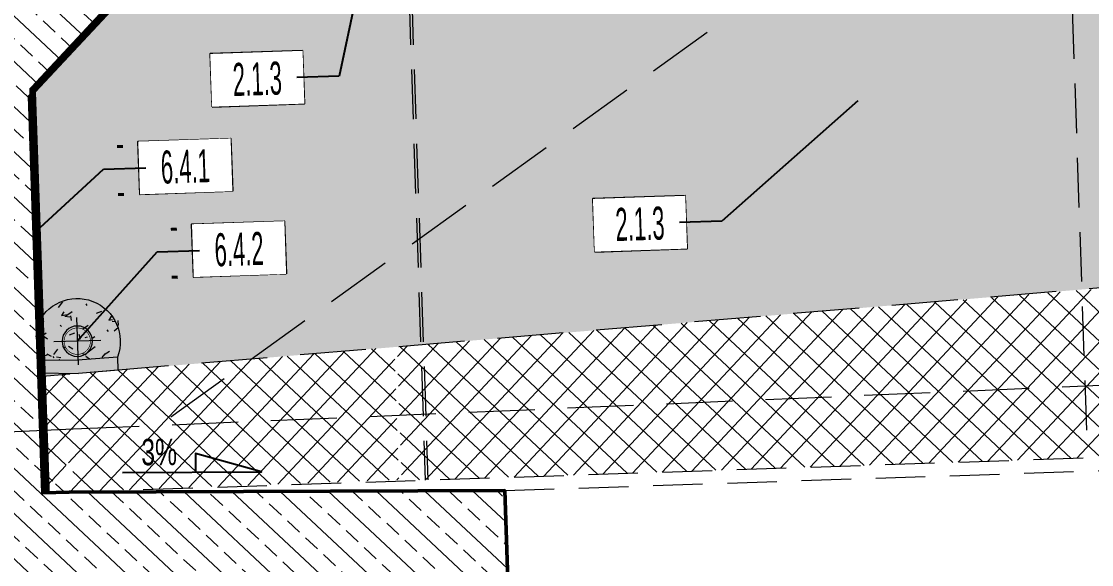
# Model space of a CAD drawing. Header units: metres. Extents: x 8395712 to 9795150, y 4166577 to 5794892.
# Drawn here: x 8418204.05 to 8418212.16, y 5772608.44 to 5772612.56 of the extents above; entities that cross this region are included whole.
import ezdxf
from ezdxf.enums import TextEntityAlignment as Align

# ---------------------------------------------------------------- set-up
doc = ezdxf.new("R2010")
doc.units = ezdxf.units.M
doc.set_wipeout_variables(frame=1)
for name, pattern in [('DASHED', [0.75, 0.5, -0.25]), ('HIDDEN', [0.375, 0.25, -0.125]), ('JIS_02_0.7', [1.35, 0.75, -0.6])]:
    doc.linetypes.add(name, pattern=pattern)
for name, color, linetype in [('00RysOpi-T', 2, 'Continuous'), ('AII_M_opisy do legendy', 2, 'Continuous'), ('AII_M_podpory', 1, 'Continuous')]:
    doc.layers.add(name, color=color, linetype=linetype)
for name, color, linetype, lineweight in [('AII_M_konstrukcja 0.50', 3, 'Continuous', 50), ('AII_M_kreskowanie', 8, 'Continuous', 0), ('AII_M_linie przerywane', 9, 'DASHED', 18), ('AII_M_odwodnienie', 8, 'Continuous', 9), ('AII_M_opisy wymiary', 1, 'Continuous', 25), ('AII_M_teren istniejacy', 94, 'DASHED', 18), ('AII_M_wymiary', 1, 'Continuous', 25), ('AII_M_wyposazenie', 1, 'Continuous', 25), ('I_Teren', 3, 'JIS_02_0.7', 15)]:
    doc.layers.add(name, color=color, linetype=linetype, lineweight=lineweight)
doc.styles.add('CDMSTYLE', font='CDMSIMPL.shx', dxfattribs={"width": 0.7, "bigfont": 'CDMBIGPL.shx'})
doc.dimstyles.new('CDM-ME100MM$7', dxfattribs={"dimscale": 0.1, "dimtxt": 2.5, "dimasz": 1.5, "dimexe": 1.5, "dimexo": 1, "dimgap": 0.5, "dimtad": 1, "dimdec": 0, "dimlfac": 1000, "dimrnd": 1, "dimzin": 9, "dimtxsty": 'CDMSTYLE', "dimblk": 'OBLIQUE', "dimcen": 2.5, "dimdle": 1.5, "dimclrd": 9, "dimclre": 9, "dimclrt": 1, "dimadec": 1, "dimazin": 2, "dimtfac": 1, "dimtdec": 0, "dimtix": 1, "dimtmove": 2, "dimatfit": 3, "dimfxl": 1, "dimtvp": 1, "dimtolj": 1, "dimtzin": 0, "dimlwd": 25, "dimlwe": 25, "dimarcsym": 0})

# ---------------------------------------------------------------- blocks, each defined once
blk = doc.blocks.new('A$C43DC1947')
at = {"layer": 'AII_M_odwodnienie', "lineweight": 0}
h = blk.add_hatch(dxfattribs=at)
h.set_pattern_fill('GRAVEL', color=256, scale=0.009999999999999998, angle=79.35520766227337)
h.set_pattern_definition([(190.6821343278733, (14.04074727836996, -269.338821392972), (-3.002005255748609, -0.5854779624015404), [0.03417214399999999, -3.3830483639565]), (147.6390878278733, (14.0071672545746, -269.3451555590145), (2.577643787887627, -1.6463816394638), [0.05864047199999999, -5.805404889352399]), (95.17979392787329, (13.95763405784965, -269.3137682178058), (0.3253584668674305, -3.761938046810005), [0.041348152, -4.093472279409999]), (229.9430358278732, (13.84035929944366, -269.3041888284497), (3.282550453639767, 3.885328624364798), [0.053400452, -5.2866437425738]), (255.5030010078732, (13.80599350295961, -269.3450617948547), (0.8385101009916756, 3.193760293217705), [0.05236337000000001, -5.183980774534399]), (319.9430358278732, (13.79288539942354, -269.3957580234855), (-3.885328624364798, 3.282550453639767), [0.053400452, -5.2866437425738]), (0.3635872978732784, (13.83375836629421, -269.4301238190383), (-4.165873822232672, -0.01730020910447672), [0.07061936599999999, -6.9913115314247]), (34.92467519787329, (13.90437625162303, -269.4296756871045), (4.802416035975427, 3.365089629921548), [0.06667195199999999, -6.6005256601905]), (84.0989124478733, (13.9590409649536, -269.3915060446598), (0.3866355660973713, 3.857815565709268), [0.05358130000000001, -5.304554569871202]), (137.9057051278733, (13.96454974077642, -269.3382086213678), (2.067617635566093, -1.896288299045075), [0.061171328, -2.997393695]), (185.0667846278733, (13.91915803123266, -269.2972022723407), (-4.117935062850603, -0.3732972249368975), [0.07910779199999998, -7.831677251217698]), (101.4834216578733, (14.03876721765846, -269.4586973451078), (-0.4896004437107107, 2.290011223884445), [0.02700045399999999, -2.6730565824344]), (134.1385812278734, (14.03339182492346, -269.4322372628376), (2.317524283303905, -2.406314442523828), [0.05136819799999999, -5.085463899703999]), (187.6693468278733, (13.99761912040412, -269.3953724000603), (-0.1540291282791927, -0.2019678876494087), [0.03592093399999999, -0.3232893108427999]), (165.8679373378733, (14.00196486432105, -269.3603542149067), (1.317897694778813, -0.3662098661889202), [0.019344132, -1.915062236889399]), (254.4707563178733, (13.98320623859763, -269.3556312131695), (0.2601194971351416, 0.7599327912454933), [0.027356562, -1.340475299]), (353.6331033578733, (13.97588204126805, -269.3819891670719), (0.913961919504434, -0.05815160957223248), [0.04443196599999998, -1.436629815291]), (124.2343980078733, (14.020039845258, -269.3869164260104), (0.2499066470462889, -0.5100261441946154), [0.03212871399999999, -0.7710898116827998]), (339.0588871618733, (13.86606486421078, -269.2662943182513), (2.481766261331457, -0.9343876198436024), [0.04500879999999999, -4.4558826672539]), (33.01552276787325, (13.90810086112469, -269.2823808756657), (-2.502191961722426, -1.605530250944011), [0.03775989399999999, -3.738221567819999]), (255.8679373378733, (14.05084567051381, -269.3465228481218), (0.3662098661891656, 1.317897694779782), [0.03868800999999999, -1.8957183588894]), (306.2798064978733, (14.04139966797084, -269.3840401005), (-1.557591491806455, 2.14619494563092), [0.04500879999999999, -4.455882667254]), (302.1133016078732, (13.77056680433452, -269.3915144093335), (-0.701781181688568, 1.174081416694678), [0.04340351999999999, -2.1267734313106]), (257.4444874278734, (13.79363991878927, -269.4282771428116), (0.6844809712052178, 2.991792405909403), [0.036367212, -3.600359338072]), (29.47075631787326, (13.89883622247726, -269.550031027291), (1.174081416650604, 0.7017811817623548), [0.03868800999999999, -1.895718358889399]), (340.0233714678732, (13.93251837324351, -269.5309972707182), (-3.241699052635854, 1.194507116822355), [0.042578274, -4.215237598019999]), (32.11330160787328, (13.79987195786089, -269.4745567548089), (-1.174081416699559, -0.7017811816804151), [0.02170175999999999, -2.1484751913106]), (63.97927930187327, (13.88671814836562, -269.5407892800868), (0.4141486254673136, 0.9619006788767903), [0.01295146, -1.2821994964526]), (128.6331033598733, (13.8923999266699, -269.5291505935602), (0.4518745346689602, -0.6640552724868838), [0.05236337000000001, -0.9949054589068999]), (148.6783527878733, (13.85970780532807, -269.4882463742979), (2.173708004842983, -1.338323395028524), [0.0485267, -4.804136486333699]), (266.3594143578733, (13.96201941836625, -269.4001662768424), (0.1060903688702094, 0.5579649035853436), [0.03663238799999999, -0.8791776359679999]), (315.8265734178733, (13.95969335455447, -269.4367247535847), (3.125395833639479, -3.022430955881167), [0.06395567599999999, -6.331600906503099]), (23.61474272787327, (14.0055644530803, -269.4812910724431), (-1.886075448564358, -0.797658700399352), [0.026150824, -2.588939231810999]), (52.66934682787328, (14.02952546905726, -269.4708154192194), (-0.04793875937021148, 0.3559970159285678), [0.01524, -0.2387599999999999]), (82.92578398787327, (13.86028932128102, -269.4791067549959), (-0.2703323474985555, -2.029891726643512), [0.035286696, -3.49339407732]), (10.68213432787328, (13.86463506426662, -269.4440885693766), (3.002005255750591, 0.5854779623910256), [0.06834428799999998, -3.348876219956499]), (322.6693468278733, (13.93179510999471, -269.4314202344976), (0.3559970159285678, 0.04793875937021148), [0.06603999999999999, -0.18796]), (287.9741933278733, (13.98430676013231, -269.4714678083546), (0.9414749801382456, -2.954066495828006), [0.04016095599999999, -3.975931672414]), (216.7239509278733, (13.99669996462762, -269.509668704588), (-0.8180844007547063, -0.6538424223326988), [0.03698290799999999, -1.8121650038772]), (170.3153221878732, (13.9670571712777, -269.5317830443382), (-5.377681148066876, 0.9068745611859323), [0.06021450999999999, -5.961246442293799]), (138.0954255678733, (13.90770071092993, -269.5216533951461), (-2.471553411162826, 2.204346555278593), [0.06370294599999998, -6.306584645624])])
h.paths.add_polyline_path([(-1.396983861923218e-08, 0.1629100576974452, -0.4142134823281976), (-0.0549999987706542, 0.2179100578650832, -1), (0.05500000156462193, 0.2179100569337606, -0.4142136424179971), (-1.396983861923218e-08, 0.1629100576974452), (-1.024454832077026e-08, 0.1149999923072755, -0.4142135756529621), (0.114999994635582, -8.847564458847046e-09, -0.414213546721245), (9.313225746154785e-10, -0.1150000090710819), (9.313225746154785e-10, -0.1449517463333905), (0.2757317973300815, -0.1311651570722461), (0.2757317973300815, 0.1723661073483527, 0.9202117898438463), (-0.2999999802559614, -0.1299517475999892), (9.313225746154785e-10, -0.1449517463333905), (9.313225746154785e-10, -0.1150000090710819, -0.4142135780249453), (-0.1150000058114529, -8.847564458847046e-09, -0.4142135490932281), (-1.024454832077026e-08, 0.1149999923072755)])
h.paths.add_polyline_path([(0.3007317977026105, 0.1248320871964097, 0.04122320963401318), (0.2757317973300815, 0.1723661073483527), (0.2757317973300815, -0.1311651570722461), (0.3002062765881419, -0.1299414322711527)])
h.paths.add_polyline_path([(-0.0549999987706542, 0.2179100578650832, 1), (0.05500000156462193, 0.2179100569337606, 1)], flags=17)
at = {"layer": 'AII_M_odwodnienie'}
for p, q in [((-1.117587089538574e-08, 0.1791384494863451, 0.006874890790017546), (4.656612873077393e-09, -0.1791384713724256, 0.006874890790017546)), ((-0.1791384620591998, -2.095475792884827e-08, 0.006874890790017546), (0.1791384564712644, -2.793967723846436e-09, 0.006874890790017546)), ((-0.2999999783933163, -0.129951748996973, 0.006874890790017546), (4.656612873077393e-09, -0.1449517481960356, 0.006874890790017546)), ((0.2999999886378646, -0.129951748996973, 0.006874890790017546), (4.656612873077393e-09, -0.1449517481960356, 0.006874890790017546)), ((-0.2999999783933163, -0.229951748624444, 0.006874890790017546), (4.656612873077393e-09, -0.2449517478235066, 0.006874890790017546)), ((0.299999987706542, -0.2299517490901053, 0.006874890790017546), (4.656612873077393e-09, -0.2449517478235066, 0.006874890790017546))]:
    blk.add_line(p, q, dxfattribs=at)
at = {"layer": 'AII_M_odwodnienie', "const_width": 0.004999999999999994}
for points in [[(0.09999999683350325, 1.396983861923218e-09, 0.9999999999999999), (-0.1000000014901161, -9.313225746154785e-10)], [(0.09999999683350325, 1.396983861923218e-09, -0.9999999999999999), (-0.0999999986961484, -9.313225746154785e-10)]]:
    blk.add_lwpolyline(points, format="xyb", dxfattribs=at)
at = {"layer": 'AII_M_odwodnienie', "elevation": 0.006874890790017546}
for points in [[(0.3007317995652556, 0.124832084402442), (0.299999987706542, -0.2299517490901053)], [(-0.2999999783933163, -0.129951748996973), (-0.2999999783933163, -0.229951748624444)]]:
    blk.add_lwpolyline(points, dxfattribs=at)
at = {"layer": 'AII_M_odwodnienie'}
blk.add_circle((-2.793967723846436e-09, -1.0710209608078e-08, 0.006874890790017546), 0.1149999999999999, dxfattribs=at)
for start, end in [(23.02047722891654, 202.9453045324076), (336.6530777612687, 336.979522721972)]:
    blk.add_arc((0.0004494804888963699, -0.002756874077022076, 0.006874890790017546), 0.326264331324754, start, end, dxfattribs=at)
blk = doc.blocks.new('OpiNum01')
at = {"layer": 'AII_M_opisy do legendy', "color": 0, "linetype": 'Continuous'}
blk.add_lwpolyline([(-3.5, -1.999999999999999), (3.500000000000001, -2), (3.5, 2), (-3.5, 2)], close=True, dxfattribs=at)
at = {"color": 9, "linetype": 'Continuous', "lineweight": 25, "style": 'CDMSTYLE', "width": 0.7, "flags": 1}
for tag, p in [('NAZWAPOL', (-4.104931844502406, -6.80252055447653)), ('NAZWAANG', (-4.104931844502403, -10.47658496644755)), ('SPECYF', (-4.104931844502399, -14.15064937841856)), ('ID', (-4.104931844502396, -17.82471379038958)), ('BAZA', (-4.104931844502392, -21.4987782023606)), ('RYSUNEK', (-4.104931844502389, -25.17284261433161))]:
    blk.add_attdef(tag, p, '', height=2, dxfattribs=at)
at = {"layer": 'AII_M_opisy do legendy', "linetype": 'Continuous', "lineweight": -2, "style": 'CDMSTYLE', "width": 0.5}
blk.add_attdef('NR', text='', height=2.5, dxfattribs=at).set_placement((0, 0), align=Align.MIDDLE)
at = {"color": 0, "linetype": 'Continuous'}
blk.add_wipeout([(-3.499999999999999, -1.9999999999999982), (3.4999999999999973, -1.9999999999999991), (3.499999999999997, 2), (-3.499999999999999, 2)], dxfattribs=at).dxf.layer = 'AII_M_opisy do legendy'
blk = doc.blocks.new('_OBLIQUE')
at = {"color": 0, "linetype": 'ByBlock'}
blk.add_line((-0.5, -0.5), (0.5, 0.5), dxfattribs=at)
blk = doc.blocks.new('OpiTxt01')
at = {"color": 0, "linetype": 'Continuous', "lineweight": 20, "style": 'CDMSTYLE', "width": 0.7}
blk.add_attdef('TEKST_GORNY', (1, 0.8945185874659813), '', height=2, dxfattribs=at)
at = {"color": 0, "linetype": 'Continuous', "lineweight": -2, "style": 'CDMSTYLE', "width": 0.7}
blk.add_attdef('TEKST_DOLNY', (1.049030266685349, -2.731473425873787), '', height=2, dxfattribs=at)

msp = doc.modelspace()

# ---------------------------------------------------------------- hatches: boundary and pattern name
at = {"layer": 'AII_M_kreskowanie', "linetype": 'Continuous', "lineweight": 0}
h = msp.add_hatch(dxfattribs=at)
h.set_pattern_fill('ANSI33', color=256, angle=1.920622450795788)
h.set_pattern_definition([(46.92062245079578, (8419754.918269407, 5772441.43848708), (-0.1826020399551773, 0.170752730590781), []), (46.92062245079578, (8419755.094946792, 5772441.444411734), (-0.1826020399551773, 0.170752730590781), [0.125, -0.0625])])
edge = h.paths.add_edge_path()
edge.add_line((8418178.85502972, 5772613.164105284), (8418180.254243225, 5772613.211026155))
edge.add_line((8418180.254243227, 5772613.211026155), (8418180.193845203, 5772615.012137812))
edge.add_ellipse((8418910.81203124, 5752628.691886774), major_axis=(19988.43453884873, 670.2871003972955), ratio=1, start_angle=90.10733989868459, end_angle=90.1729448485292, ccw=False)
edge.add_line((8418203.079103138, 5772615.83561001), (8418203.125999019, 5772614.437141873))
edge.add_line((8418203.12599902, 5772614.437141874), (8418204.025493417, 5772614.467305291))
edge.add_line((8418204.025493417, 5772614.467305291), (8418203.987231191, 5772615.608311756))
edge.add_line((8418203.98723119, 5772615.608311756), (8418204.387006477, 5772615.621717718))
edge.add_line((8418204.387006477, 5772615.621717718), (8418204.370249022, 5772616.121436827))
edge.add_ellipse((8418910.81203124, 5752628.691886774), major_axis=(19988.67440402097, 670.2951439752192), ratio=1, start_angle=90.10361436185815, end_angle=90.32363280970637)
edge.add_line((8418127.622990737, 5772613.261307626), (8418127.639748191, 5772612.761588518))
edge.add_line((8418127.639748191, 5772612.761588517), (8418128.039523479, 5772612.774994479))
edge.add_line((8418128.039523479, 5772612.77499448), (8418128.077560773, 5772611.640695482))
edge.add_line((8418128.077560773, 5772611.640695482), (8418128.977055172, 5772611.6708589))
edge.add_line((8418128.977055172, 5772611.6708589), (8418128.930059439, 5772613.072304815))
edge.add_ellipse((8418910.81203124, 5752628.691886774), major_axis=(19988.43453884873, 670.2871003972955), ratio=1, start_angle=90.25430677026202, end_angle=90.319912347549, ccw=False)
edge.add_line((8418151.813348686, 5772613.954484766), (8418151.873571726, 5772612.158591275))
edge.add_line((8418151.873571724, 5772612.158591274), (8418153.272785228, 5772612.205512146))
edge.add_line((8418153.27278523, 5772612.205512146), (8418153.212355575, 5772614.007567099))
edge.add_ellipse((8418910.81203124, 5752628.691886774), major_axis=(19988.43453884873, 670.2871003972955), ratio=1, start_angle=90.1769556379711, end_angle=90.25029596063138, ccw=False)
edge.add_line((8418178.79477497, 5772614.960944488), (8418178.855029723, 5772613.164105284))
h = msp.add_hatch(dxfattribs=at)
h.set_pattern_fill('AR-CONC', color=256, scale=0.1, angle=1.920622450795788)
h.set_pattern_definition([(51.92062245079578, (8418131.688364381, 5772483.077755179), (0.7189603705363601, -0.03867797289879638), [0.07500000000000001, -0.8250000000000001]), (356.9206224507958, (8418131.688364381, 5772483.077755179), (-0.1638830357367429, 0.7471193272679219), [0.06, -0.66]), (102.3720669107958, (8418131.748277744, 5772483.074532015), (0.5550773327999455, 0.7084413465489261), [0.06374019199999995, -0.7011421119999995]), (48.10482245079579, (8418131.6816614, 5772483.277642823), (1.07218913682147, -0.129657799957878), [0.1125, -1.2375]), (98.55625794079579, (8418131.771010462, 5772483.266837971), (0.9014893738078299, 1.004896467293058), [0.09561034200000001, -1.05171376]), (353.1047864407957, (8418131.6816614, 5772483.277642823), (0.9014893732056329, 1.004896466768021), [0.09000000000000001, -0.990000001]), (22.92062245079579, (8418131.783280965, 5772483.231022403), (0.610065455370379, -0.3823874215413893), [0.075, -0.825]), (327.9206224507958, (8418131.783280965, 5772483.231022403), (0.2188753046102745, 0.7328973595335995), [0.06, -0.66]), (73.37206719079579, (8418131.834119754, 5772483.199156784), (0.8289407527274791, 0.3505099361729384), [0.06374019000000002, -0.701142112]), (39.42062245079578, (8418131.688364381, 5772483.077755179), (0.0009961172352752831, 0.3331143763791254), [0, -0.652, 0, -0.67, 0, -0.6625000000000001]), (9.420622450795786, (8418131.688364381, 5772483.077755179), (0.2497030773805459, 0.4030068897012619), [0, -0.382, 0, -0.637, 0, -0.2525]), (329.4206224507958, (8418131.465489658, 5772483.070281355), (0.5342784686122444, -0.004651190960927559), [0, -0.25, 0, -0.78, 0, -1.035]), (319.4206224507958, (8418131.365545835, 5772483.066929864), (0.5795035363829434, 0.1195941759437419), [0, -0.325, 0, -0.518, 0, -0.735])])
h.paths.add_polyline_path([(8418204.179736175, 5772609.865762364), (8418215.62679723, 5772610.823584308), (8418221.215027643, 5772616.799750565), (8418205.266661117, 5772616.243155817), (8418205.269677462, 5772616.153206238), (8418205.303240187, 5772615.152342089), (8418205.326374922, 5772615.501576657), (8418210.139763247, 5772615.182716802), (8418210.116628299, 5772614.833479011), (8418210.315721767, 5772614.820291859), (8418210.30678117, 5772614.72066495), (8418205.657584053, 5772615.028649721), (8418205.70034876, 5772613.753035926), (8418204.106532466, 5772612.048617464)])
h = msp.add_hatch(dxfattribs=at)
h.set_pattern_fill('ANSI33', color=256, angle=91.92062245079579)
h.set_pattern_definition([(136.9206224507958, (8419754.919945154, 5772441.388515169), (-0.170752730590781, -0.1826020399551773), []), (136.9206224507958, (8419754.914020501, 5772441.565192553), (-0.170752730590781, -0.1826020399551773), [0.125, -0.0625])])
h.paths.add_polyline_path([(8418203.209837783, 5772608.951400966), (8418203.009800157, 5772608.949171978), (8418201.714010645, 5772608.803423577), (8418201.744174063, 5772607.903929184), (8418207.740803372, 5772608.105018629), (8418207.710639952, 5772609.004513025), (8418204.409088677, 5772608.993855851), (8418204.209200988, 5772608.987152869), (8418204.108543409, 5772611.988651171), (8418205.702359702, 5772613.693069634), (8418205.65426459, 5772615.127660566), (8418205.303285435, 5772615.15099286), (8418205.26967751, 5772616.153206238), (8418204.470174756, 5772616.124968381), (8418204.48693221, 5772615.625249271), (8418204.886707563, 5772615.638655291), (8418204.93603596, 5772614.167652977), (8418203.040287267, 5772614.00902802)])

# ---------------------------------------------------------------- linework, layer by layer
at = {"layer": 'AII_M_konstrukcja 0.50', "elevation": -3.053802376826493e-10}
msp.add_lwpolyline([(8418204.886707561, 5772615.638655292), (8418204.93603596, 5772614.167652978), (8418203.040287267, 5772614.009028021), (8418203.040287267, 5772614.009028021), (8418203.209762787, 5772608.953637965), (8418203.20976279, 5772608.953637963), (8418203.20976279, 5772608.953637962), (8418203.009875149, 5772608.946934982), (8418201.714010643, 5772608.803423578), (8418201.744174061, 5772607.903929186), (8418207.74080337, 5772608.105018631), (8418207.710639952, 5772609.004513026), (8418204.409088654, 5772608.99385585), (8418204.20920101, 5772608.987152871), (8418204.20920101, 5772608.987152871), (8418204.108543409, 5772611.988651172), (8418205.702359702, 5772613.693069635), (8418205.654222831, 5772615.128907278), (8418205.303243676, 5772615.152239572), (8418205.26967751, 5772616.153206238), (8418205.26967751, 5772616.153206238), (8418204.470174756, 5772616.124968381), (8418204.486932209, 5772615.625249272), (8418204.886707561, 5772615.638655292)], dxfattribs=at)
at = {"layer": 'AII_M_opisy wymiary', "color": 1, "linetype": 'ByBlock', "lineweight": 40}
msp.add_circle((8418171.830326973, 5772432.124002992), 22459.48405515863, dxfattribs=at)
at = {"layer": 'AII_M_podpory', "color": 1, "linetype": 'DASHED', "lineweight": 0, "ltscale": 0.75}
for p, q in [((8418206.87144927, 5772616.127191253), (8418207.1076222, 5772609.084347791)), ((8418206.891436905, 5772616.127895191), (8418207.127610965, 5772609.08501809)), ((8418211.992084602, 5772613.210320616), (8418212.121450558, 5772609.35253645)), ((8418204.40908861, 5772608.993855849), (8418212.324689614, 5772609.259295608)), ((8418207.710639907, 5772609.004513025), (8418212.328041112, 5772609.159351788))]:
    msp.add_line(p, q, dxfattribs=at)
at = {"layer": 'AII_M_teren istniejacy', "elevation": -3.053802376826493e-10}
msp.add_lwpolyline([(8418203.194136081, 5772609.419748529), (8418204.440355396, 5772609.47112418), (8418222.59315875, 5772610.2427812)], dxfattribs=at)
at = {"layer": 'AII_M_wymiary', "color": 9, "elevation": -3.053802376826493e-10}
msp.add_lwpolyline([(8418204.814246716, 5772609.142864906), (8418205.8675735, 5772609.146580557), (8418205.367082756, 5772609.284815928), (8418205.367576608, 5772609.144816796)], dxfattribs=at)
at = {"layer": 'I_Teren', "color": 84, "linetype": 'DASHED'}
msp.add_line((8418214.731678175, 5772616.402474402), (8418205.092598177, 5772609.49885035), dxfattribs=at)

# ---------------------------------------------------------------- block references
at = {"layer": 'AII_M_odwodnienie', "lineweight": 0, "xscale": -1, "rotation": 1.920622342756557}
msp.add_blockref('A$C43DC1947', (8418204.47158486, 5772610.135683588, -0.006874891095397784), dxfattribs=at)
at = {"layer": 'Defpoints', "color": 250, "linetype": 'Continuous', "lineweight": 0}
ref = msp.add_blockref('OpiTxt01', (8418204.990118088, 5772611.448963556, 0.006874890484637308), dxfattribs=dict(at, xscale=-0.1, yscale=0.1, zscale=0.1, rotation=1.920621957885862))
ref.add_attrib('TEKST_GORNY', '-', (8418204.76724371, 5772611.530991886, 0.006874890484637308), dxfattribs={"layer": '0', "color": 0, "linetype": 'Continuous', "lineweight": 20, "height": 0.2, "rotation": 1.920621957287221, "style": 'CDMSTYLE', "width": 0.7})
ref.add_attrib('TEKST_DOLNY', '-', (8418204.774495913, 5772611.168432061, 0.006874890484637308), dxfattribs={"layer": '0', "color": 0, "linetype": 'Continuous', "lineweight": -2, "height": 0.2, "rotation": 1.920621957287221, "style": 'CDMSTYLE', "width": 0.7})
ref = msp.add_blockref('OpiTxt01', (8418205.397254473, 5772610.82283561, 0.006874890484637308), dxfattribs=dict(at, xscale=-0.1, yscale=0.09999999999999999, zscale=0.1, rotation=1.920621795832291))
ref.add_attrib('TEKST_GORNY', '-', (8418205.174380094, 5772610.90486394, 0.006874890484637308), dxfattribs={"layer": '0', "color": 0, "linetype": 'Continuous', "lineweight": 20, "height": 0.2, "rotation": 1.920621797294562, "style": 'CDMSTYLE', "width": 0.7000000000000001})
ref.add_attrib('TEKST_DOLNY', '-', (8418205.181632297, 5772610.542304114, 0.006874890484637308), dxfattribs={"layer": '0', "color": 0, "linetype": 'Continuous', "lineweight": -2, "height": 0.2, "rotation": 1.920621797294562, "style": 'CDMSTYLE', "width": 0.7000000000000001})

# ---------------------------------------------------------------- texts
at = {"layer": 'AII_M_wymiary', "color": 9, "style": 'CDMSTYLE', "width": 0.7}
msp.add_text('3%', height=0.1999999999999999, rotation=0.2021123867122253, dxfattribs=at).set_placement((8418205.092136487, 5772609.196795731), align=Align.CENTER)

# ---------------------------------------------------------------- next in the draw order: block references
at = {"layer": '00RysOpi-T', "color": 1, "linetype": 'Continuous', "lineweight": 0, "xscale": 0.09999999999999998, "yscale": 0.09999999999999998, "zscale": 0.09999999999999998}
for p, rotation in [((8418205.835513912, 5772612.122173065), 1.920622450795789), ((8418208.735012209, 5772611.024658357), 1.920622450795788)]:
    msp.add_blockref('OpiNum01', p, dxfattribs=dict(at, rotation=rotation)).add_auto_attribs({'NR': '2.1.3'})

# ---------------------------------------------------------------- next in the draw order: linework, layer by layer
at = {"layer": 'AII_M_wyposazenie', "color": 9, "linetype": 'HIDDEN', "lineweight": -3, "const_width": 0.05, "elevation": -3.053802376826493e-10}
msp.add_lwpolyline([(8418205.689431308, 5772615.060716895), (8418205.725368744, 5772613.745123392), (8418204.13295304, 5772612.037600623), (8418204.238796134, 5772608.988145304)], dxfattribs=at)

# ---------------------------------------------------------------- next in the draw order: leaders
at = {"layer": '00RysOpi-T', "color": 9, "linetype": 'Continuous', "lineweight": 0}
for points in [[(8418206.687398786, 5772613.226087686), (8418206.455165608, 5772612.142952305), (8418206.135345379, 5772612.132227535)], [(8418210.386967154, 5772611.956317548), (8418209.354663903, 5772611.045437598), (8418209.034843674, 5772611.034712828)]]:
    msp.add_leader(points, dimstyle='CDM-ME100MM$7', dxfattribs=at)

# ---------------------------------------------------------------- next in the draw order: block references
at = {"layer": '00RysOpi-T', "color": 1, "linetype": 'Continuous', "lineweight": 0}
ref = msp.add_blockref('OpiNum01', (8418205.289949553, 5772611.459018026, 0.006874890484637308), dxfattribs=dict(at, xscale=-0.1, yscale=0.1, zscale=0.1, rotation=1.920621957885862))
ref.add_attrib('NR', '6.4.1', dxfattribs={"layer": 'AII_M_opisy do legendy', "linetype": 'Continuous', "lineweight": -2, "height": 0.25, "rotation": 1.920621957287221, "style": 'CDMSTYLE', "width": 0.4999999999999999}).set_placement((8418205.289949553, 5772611.459018026, 0.006874890484637308), align=Align.MIDDLE)
ref = msp.add_blockref('OpiNum01', (8418205.697085937, 5772610.83289008, 0.006874890484637308), dxfattribs=dict(at, xscale=-0.1, yscale=0.09999999999999999, zscale=0.1, rotation=1.920621795832291))
ref.add_attrib('NR', '6.4.2', dxfattribs={"layer": 'AII_M_opisy do legendy', "linetype": 'Continuous', "lineweight": -2, "height": 0.25, "rotation": 1.920621797294562, "style": 'CDMSTYLE', "width": 0.4999999999999999}).set_placement((8418205.697085937, 5772610.83289008, 0.006874890484637308), align=Align.MIDDLE)

# ---------------------------------------------------------------- next in the draw order: hatches: boundary and pattern name
at = {"layer": 'AII_M_kreskowanie'}
h = msp.add_hatch(dxfattribs=at)
h.set_pattern_fill('ANSI37', color=256, scale=0.04999999999999997, angle=19.59572075007259)
h.set_pattern_definition([(46.92062244110568, (8418112.34932118, 5772446.621435615), (-0.1159522953531996, 0.1084279839447563), []), (136.9206224411055, (8418112.34932118, 5772446.621435615), (-0.1084279839447563, -0.1159522953531996), [])])
h.paths.add_polyline_path([(8418203.209762787, 5772608.953637965), (8418203.009875126, 5772608.946934979), (8418201.714010652, 5772608.803423573), (8418201.744174013, 5772607.90392918), (8418201.544286374, 5772607.897226196), (8418201.547637865, 5772607.797282377), (8418200.947974946, 5772607.777173093), (8418199.360463113, 5772609.261704563), (8418203.194137024, 5772609.419748566), (8418203.21044307, 5772608.953660779)])
h.paths.add_polyline_path([(8418206.897079619, 5772609.417474854), (8418204.898203187, 5772609.350445034), (8418204.209201012, 5772608.98715287), (8418206.90817253, 5772609.086676286)])
h.paths.add_polyline_path([(8418204.402253352, 5772609.213862326), (8418204.503011461, 5772609.195365854), (8418204.209201012, 5772608.98715287)], flags=16)
h.paths.add_polyline_path([(8418212.324689614, 5772609.259295607), (8418207.956355087, 5772609.11415503), (8418207.127610965, 5772609.08501809)], flags=17)
h.paths.add_polyline_path([(8418206.894626679, 5772610.092928244), (8418209.953905469, 5772610.348910485), (8418207.127610965, 5772609.08501809), (8418206.928646969, 5772609.086748566)])
h.paths.add_polyline_path([(8418205.80792636, 5772610.001999629), (8418206.87448565, 5772610.091242962), (8418206.897079619, 5772609.417474854), (8418204.898203189, 5772609.350445037)])
h.paths.add_polyline_path([(8418204.180527402, 5772609.865828567), (8418205.80792636, 5772610.001999629), (8418204.898203189, 5772609.350445037), (8418204.209201012, 5772608.98715287)])
h.paths.add_polyline_path([(8418214.519904526, 5772609.639850936), (8418215.61378562, 5772610.809669428), (8418209.953905469, 5772610.348910485), (8418207.127610965, 5772609.08501809)])
h.paths.add_polyline_path([(8418213.161106681, 5772608.186725127), (8418214.519904526, 5772609.639850936), (8418207.127610965, 5772609.08501809), (8418212.324689614, 5772609.259295607), (8418212.358204592, 5772608.259857697), (8418212.558092237, 5772608.266560679), (8418212.561443727, 5772608.166616858)])

# ---------------------------------------------------------------- next in the draw order: linework, layer by layer
at = {"layer": 'AII_M_linie przerywane', "elevation": -3.053802375904691e-10}
msp.add_lwpolyline([(8418215.626797229, 5772610.823584307), (8418204.17973615, 5772609.865762361)], dxfattribs=at)

# ---------------------------------------------------------------- next in the draw order: leaders
at = {"layer": '00RysOpi-T', "color": 9, "linetype": 'Continuous', "lineweight": 0}
for points in [[(8418204.157125307, 5772610.965884133, 0.006874890484637308), (8418204.67029786, 5772611.438238788, 0.006874890484637308), (8418204.990118088, 5772611.448963556, 0.006874890484637308)], [(8418204.471584866, 5772610.135683578), (8418205.077434242, 5772610.812110844, 0.006874890484637308), (8418205.397254473, 5772610.82283561, 0.006874890484637308)]]:
    msp.add_leader(points, dimstyle='CDM-ME100MM$7', dxfattribs=at)

doc.saveas('drawing.dxf')
